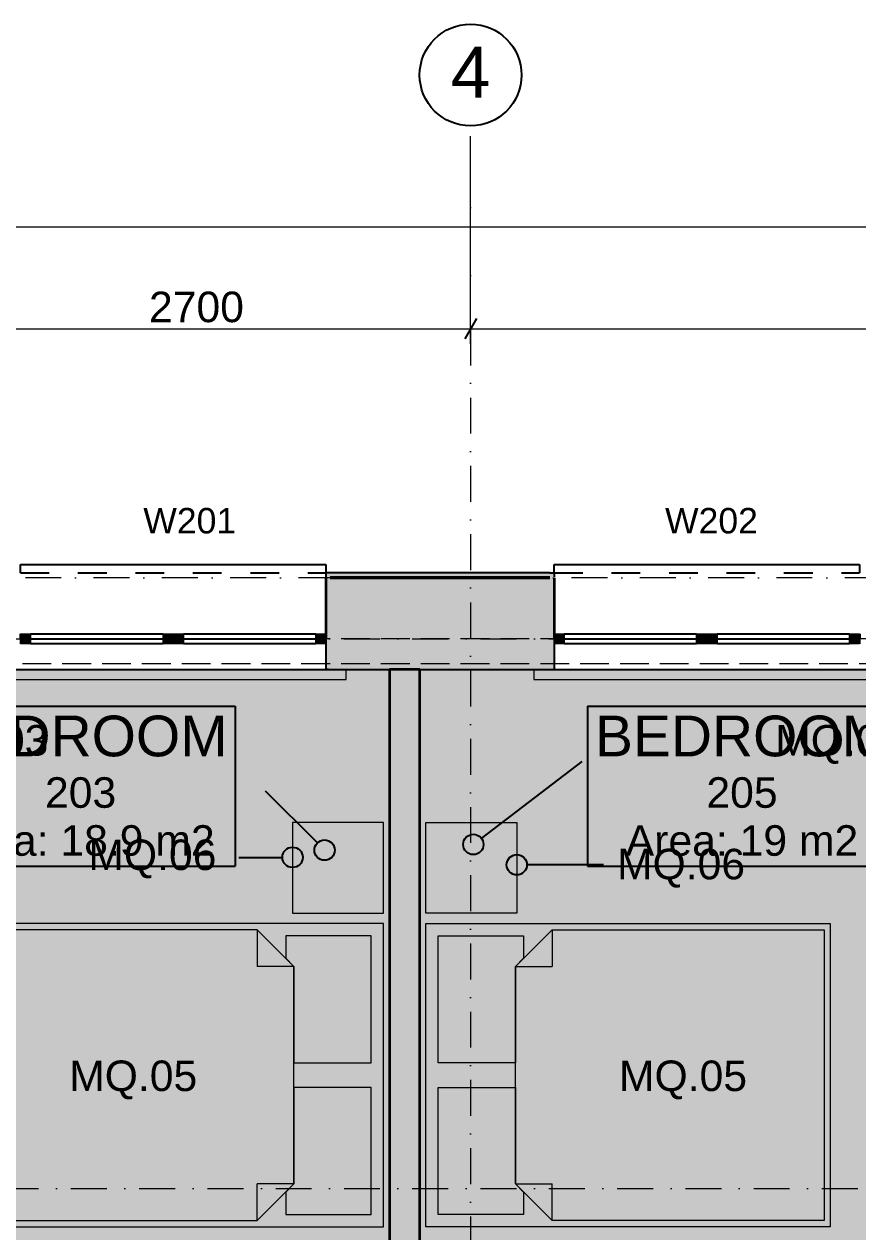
# Model space of a CAD drawing. Header units: millimetres. Extents: x -14278 to 96025, y -22378 to 34603.
# Drawn here: x 62160 to 66253, y 12336 to 18270 of the extents above; entities that cross this region are included whole.
import ezdxf
from ezdxf.enums import TextEntityAlignment as Align

# ---------------------------------------------------------------- set-up
doc = ezdxf.new("R2010")
doc.units = ezdxf.units.MM
doc.header["$MEASUREMENT"] = 0
for name, pattern in [('Dashed', [282.222223, 141.111112, -141.111112]), ('Dot & Dashed', [335.138881, 176.388884, -88.194442, 0, -70.555556]), ('Hidden Line', [195.611112, 141.111112, -54.5])]:
    doc.linetypes.add(name, pattern=pattern)
for name, color, linetype in [('A-Zz_20_10_90-T_TextFFEInternal', 7, 'Continuous'), ('A-Zz_20_10_90-T_TextWindow', 7, 'Continuous'), ('NewA-Ee_25_10-M_WallsExternal', 7, 'Continuous'), ('NewA-Ee_25_10-M_WallsInternal', 7, 'Continuous'), ('NewA-Ee_30_10-M_Roofs', 7, 'Continuous'), ('NewA-Ee_30_40-M_Floors', 7, 'Continuous'), ('NewA-Ee_40_20-M_GeneralFFAndEInternalFixed', 7, 'Continuous'), ('NewA-Ee_40_20-M_GeneralFFAndEInternalMovable', 7, 'Continuous'), ('NewA-SL-M_SpacesInternal', 7, 'Continuous'), ('NewA-Ss_30_25-M_CeilingAndSoffitSystems', 7, 'Continuous'), ('NewA-Zz_20_10_90-T_TextFFEInternal', 7, 'Continuous'), ('NewA-Zz_20_20-D_DimensionGrid', 7, 'Continuous'), ('NewA-Zz_35_40_80-M_GridStructural', 7, 'Continuous'), ('NewA-Zz_50_90_00-M_GrossInternal', 7, 'Continuous'), ('NewA-Zz_60_50_90-P_VoidOpening', 7, 'Continuous')]:
    doc.layers.add(name, color=color, linetype=linetype)
doc.styles.add('GENERATED_STYLE_1', font='')
doc.styles.get('GENERATED_STYLE_1').set_extended_font_data('Arial')
doc.dimstyles.new('GENERATED_STYLE__2', dxfattribs={"dimtxt": 150, "dimasz": 76, "dimexe": 0.18, "dimexo": 300, "dimgap": 0.09, "dimtad": 1, "dimtih": 1, "dimtoh": 1, "dimdec": 0, "dimzin": 0, "dimdsep": 46, "dimtxsty": 'GENERATED_STYLE_1', "dimblk": 'ARROWHEAD_2', "dimblk1": 'ARROWHEAD_2', "dimblk2": 'ARROWHEAD_2', "dimcen": 0.09, "dimclrd": 6, "dimclre": 6, "dimclrt": 7, "dimazin": 0, "dimtfac": 1, "dimtdec": 4, "dimtmove": 0, "dimatfit": 3, "dimfxl": 0, "dimtolj": 1, "dimtzin": 0, "dimarcsym": 0})

# ---------------------------------------------------------------- blocks, each defined once
blk = doc.blocks.new('Slab_29_2', base_point=(88251.7, 6550.5))
at = {"layer": 'NewA-Ee_30_40-M_Floors', "linetype": 'Continuous', "lineweight": 13}
blk.add_hatch(color=254, dxfattribs=at).paths.add_polyline_path([(88251.7, 6550.5), (88251.7, 12847.7), (90701.4, 12847.7), (90701.4, 15099.7), (56152, 15099.7), (56152, 6550.5)])
at = {"layer": 'NewA-Ee_30_40-M_Floors', "color": 6, "linetype": 'Continuous', "lineweight": 13, "flags": 128}
blk.add_lwpolyline([(88251.7, 6550.5), (56152, 6550.5), (56152, 15099.7), (90701.4, 15099.7), (90701.4, 12847.7), (88251.7, 12847.7)], close=True, dxfattribs=at)
blk = doc.blocks.new('BEDROOM_205_31_2', base_point=(65684.4, 14565))
at = {"layer": 'NewA-SL-M_SpacesInternal', "color": 253, "linetype": 'Continuous', "lineweight": 13}
for p, q in [((64103.2, 15099.7), (64103.2, 11096.4)), ((67933.3, 15099.7), (64103.2, 15099.7))]:
    blk.add_line(p, q, dxfattribs=at)
at = {"layer": 'NewA-SL-M_SpacesInternal', "linetype": 'Continuous'}
for p, q in [((64925.8, 14918.6), (64925.8, 14604.3)), ((64925.8, 14918.6), (66443, 14918.6)), ((64925.8, 14604.3), (64925.8, 14368.6)), ((64925.8, 14368.6), (64925.8, 14132.8)), ((64925.8, 14132.8), (66443, 14132.8))]:
    blk.add_line(p, q, dxfattribs=at)
at = {"layer": 'NewA-SL-M_SpacesInternal', "color": 5, "lineweight": 70, "style": 'GENERATED_STYLE_1'}
for tag, height, p in [('ROOM_NAME', 200, (65684.4, 14872.8)), ('ROOM_NUMBER', 150, (65684.4, 14570)), ('adj_text', 150, (65684.4, 14334.3))]:
    blk.add_attdef(tag, text='', height=height, dxfattribs=at).set_placement(p, align=Align.TOP_CENTER)
blk = doc.blocks.new('BEDROOM_203_40_2', base_point=(62437, 14565))
at = {"layer": 'NewA-SL-M_SpacesInternal', "color": 253, "linetype": 'Continuous', "lineweight": 13}
for p, q in [((63953.2, 15099.7), (60125.3, 15099.7)), ((63953.2, 11096.4), (63953.2, 15099.7))]:
    blk.add_line(p, q, dxfattribs=at)
at = {"layer": 'NewA-SL-M_SpacesInternal', "linetype": 'Continuous'}
for p, q in [((61678.3, 14918.6), (63195.6, 14918.6)), ((63195.6, 14918.6), (63195.6, 14604.3)), ((63195.6, 14604.3), (63195.6, 14368.6)), ((63195.6, 14368.6), (63195.6, 14132.8)), ((61678.3, 14132.8), (63195.6, 14132.8))]:
    blk.add_line(p, q, dxfattribs=at)
at = {"layer": 'NewA-SL-M_SpacesInternal', "color": 5, "lineweight": 70, "style": 'GENERATED_STYLE_1'}
for tag, height, p in [('ROOM_NAME', 200, (62437, 14872.8)), ('ROOM_NUMBER', 150, (62437, 14570)), ('adj_text', 150, (62437, 14334.3))]:
    blk.add_attdef(tag, text='', height=height, dxfattribs=at).set_placement(p, align=Align.TOP_CENTER)
blk = doc.blocks.new('Slab_39_2', base_point=(60125.3, 15099.7))
at = {"layer": 'NewA-Ss_30_25-M_CeilingAndSoffitSystems', "linetype": 'Continuous', "lineweight": 0}
blk.add_hatch(color=255, dxfattribs=at).paths.add_polyline_path([(60125.3, 15099.7), (60125.3, 11096.4), (60949.7, 11096.4), (60949.7, 8145.4), (62178.2, 8145.4), (62178.2, 11096.4), (63953.2, 11096.4), (63953.2, 15099.7)])
at = {"layer": 'NewA-Ss_30_25-M_CeilingAndSoffitSystems', "color": 6, "linetype": 'Continuous', "lineweight": 13, "flags": 128}
blk.add_lwpolyline([(60125.3, 15099.7), (63953.2, 15099.7), (63953.2, 11096.4), (62178.2, 11096.4), (62178.2, 8145.4), (60949.7, 8145.4), (60949.7, 11096.4), (60125.3, 11096.4)], close=True, dxfattribs=at)
blk = doc.blocks.new('Slab_40_2', base_point=(64103.2, 15099.7))
at = {"layer": 'NewA-Ss_30_25-M_CeilingAndSoffitSystems', "linetype": 'Continuous', "lineweight": 0}
blk.add_hatch(color=255, dxfattribs=at).paths.add_polyline_path([(64103.2, 15099.7), (64103.2, 11096.4), (65868.5, 11096.4), (65868.5, 8145.4), (67107.2, 8145.4), (67107.2, 11096.4), (67933.3, 11096.4), (67933.3, 15099.7)])
at = {"layer": 'NewA-Ss_30_25-M_CeilingAndSoffitSystems', "color": 6, "linetype": 'Continuous', "lineweight": 13, "flags": 128}
blk.add_lwpolyline([(64103.2, 15099.7), (67933.3, 15099.7), (67933.3, 11096.4), (67107.2, 11096.4), (67107.2, 8145.4), (65868.5, 8145.4), (65868.5, 11096.4), (64103.2, 11096.4)], close=True, dxfattribs=at)
blk = doc.blocks.new('Double Window 19_2')
at = {"layer": 'NewA-Ee_25_10-M_WallsExternal', "linetype": 'Continuous', "lineweight": 13}
for points in [[(-750, 0), (-750, -50), (-700, -50), (-700, 0)], [(0, -50), (0, 0), (-50, 0), (-50, -50)], [(0, 0), (0, -50), (50, -50), (50, 0)], [(750, -50), (750, 0), (700, 0), (700, -50)]]:
    blk.add_hatch(color=104, dxfattribs=at).paths.add_polyline_path(points)
at = {"layer": 'NewA-Ee_25_10-M_WallsExternal', "linetype": 'Continuous'}
for p, q in [((-750, 300), (-750, 340)), ((-750, 340), (750, 340)), ((750, 340), (750, 300)), ((-700, 0), (-50, 0)), ((50, 0), (700, 0)), ((-750, -24.9), (-750, -50)), ((-700, -25), (-50, -25)), ((-50, -50), (-700, -50)), ((50, -25), (700, -25)), ((700, -50), (50, -50)), ((750, -24.9), (750, -50)), ((-750, -175.2), (750, -175.2))]:
    blk.add_line(p, q, dxfattribs=at)
at = {"layer": 'NewA-Ee_25_10-M_WallsExternal', "linetype": 'Dashed'}
blk.add_line((-750, 300), (750, 300), dxfattribs=at)
at = {"layer": 'NewA-Ee_25_10-M_WallsExternal', "color": 24, "linetype": 'Continuous', "lineweight": 13}
for p, q in [((-750, 0), (-700, 0)), ((-700, 0), (-700, -50)), ((-50, -50), (-50, 0)), ((-50, 0), (0, 0)), ((0, 0), (50, 0)), ((50, 0), (50, -50)), ((700, -50), (700, 0)), ((700, 0), (750, 0)), ((-700, -50), (-750, -50)), ((0, -50), (-50, -50)), ((50, -50), (0, -50)), ((750, -50), (700, -50))]:
    blk.add_line(p, q, dxfattribs=at)
at = {"layer": 'NewA-Ee_25_10-M_WallsExternal', "color": 92, "linetype": 'Continuous', "lineweight": 35}
for p, q in [((-750, 0), (-750, -24.9)), ((750, 0), (750, -24.9))]:
    blk.add_line(p, q, dxfattribs=at)
blk = doc.blocks.new('Wall_68_2', base_point=(56001.7, 15250))
at = {"layer": 'NewA-Ee_25_10-M_WallsExternal', "linetype": 'Continuous', "lineweight": 13}
for points in [[(63661.8, 15574.9), (63641.7, 15574.9), (63641.7, 15274.9), (63661.8, 15274.9)], [(63641.7, 15274.9), (63641.7, 15250), (64761.7, 15250), (64761.7, 15274.9), (64741.6, 15274.9), (64741.6, 15550), (63661.8, 15550), (63661.8, 15274.9)], [(63661.8, 15574.9), (63661.8, 15554.8), (64741.6, 15554.8), (64741.6, 15574.9)], [(64741.6, 15574.9), (64741.6, 15274.9), (64761.7, 15274.9), (64761.7, 15574.9)], [(64761.7, 15250), (63641.7, 15250), (63641.7, 15224.9), (63654.7, 15224.9), (63654.7, 15179.6), (64748.7, 15179.6), (64748.7, 15224.9), (64761.7, 15224.9)], [(63654.7, 15099.7), (63654.7, 15224.9), (63641.7, 15224.9), (63641.7, 15099.7)], [(64748.7, 15099.7), (64761.7, 15099.7), (64761.7, 15224.9), (64748.7, 15224.9)], [(63654.7, 15116.1), (64748.7, 15116.1), (64748.7, 15179.6), (63654.7, 15179.6)], [(64748.7, 15116.1), (63654.7, 15116.1), (63654.7, 15099.7), (64748.7, 15099.7)]]:
    blk.add_hatch(color=6, dxfattribs=at).paths.add_polyline_path(points)
at = {"layer": 'NewA-Ee_25_10-M_WallsExternal', "linetype": 'Continuous'}
for p, q in [((63661.8, 15574.9), (63641.7, 15574.9)), ((63641.7, 15574.9), (63641.7, 15554.8)), ((63661.8, 15554.8), (64741.6, 15554.8)), ((64741.6, 15574.9), (64761.7, 15574.9)), ((64761.7, 15574.9), (64761.7, 15554.8)), ((63641.7, 15250), (63641.7, 15224.9)), ((64761.7, 15250), (64761.7, 15224.9)), ((63641.7, 15224.9), (63641.7, 15179.6)), ((64761.7, 15224.9), (64761.7, 15179.6)), ((63641.7, 15179.6), (63641.7, 15116.1)), ((64761.7, 15179.6), (64761.7, 15116.1)), ((63641.7, 15116.1), (63641.7, 15099.7)), ((63654.7, 15099.7), (63641.7, 15099.7)), ((64748.7, 15099.7), (64761.7, 15099.7)), ((64761.7, 15116.1), (64761.7, 15099.7))]:
    blk.add_line(p, q, dxfattribs=at)
at = {"layer": 'NewA-Ee_25_10-M_WallsExternal', "color": 92, "linetype": 'Continuous', "lineweight": 35}
for p, q in [((63641.7, 15550), (63641.7, 15274.9)), ((63661.8, 15550), (64741.6, 15550)), ((64761.7, 15550), (64761.7, 15274.9)), ((63641.7, 15274.9), (63641.7, 15250)), ((64761.7, 15274.9), (64761.7, 15250))]:
    blk.add_line(p, q, dxfattribs=at)
at = {"layer": 'NewA-Ee_25_10-M_WallsExternal', "linetype": 'Continuous', "flags": 128}
for points in [[(64741.6, 15574.9), (63661.8, 15574.9)], [(63654.7, 15099.7), (64748.7, 15099.7)]]:
    blk.add_lwpolyline(points, dxfattribs=at)
at = {"layer": 'NewA-Ee_25_10-M_WallsExternal', "linetype": 'Continuous', "zscale": 1000}
for p in [(62891.7, 15274.9), (65511.7, 15274.9)]:
    blk.add_blockref('Double Window 19_2', p, dxfattribs=at)
blk = doc.blocks.new('Wall_83_2', base_point=(63953.2, 15099.7))
at = {"layer": 'NewA-Ee_25_10-M_WallsInternal', "linetype": 'Continuous', "lineweight": 13}
blk.add_hatch(color=6, dxfattribs=at).paths.add_polyline_path([(63953.2, 11096.4), (64103.2, 11096.4), (64103.2, 15099.7), (63953.2, 15099.7)])
at = {"layer": 'NewA-Ee_25_10-M_WallsInternal', "color": 92, "linetype": 'Continuous', "lineweight": 35, "flags": 128}
for points in [[(63953.2, 15099.7), (63953.2, 11096.4)], [(64103.2, 15099.7), (63953.2, 15099.7)], [(64103.2, 11096.4), (64103.2, 15099.7)]]:
    blk.add_lwpolyline(points, dxfattribs=at)
blk = doc.blocks.new('Standard grid marker')
at = {"layer": 'NewA-Zz_35_40_80-M_GridStructural', "color": 6, "linetype": 'Dot & Dashed', "lineweight": 13}
for q in [(18130.8, 0), (0, 0)]:
    blk.add_line((1000, 0), q, dxfattribs=at)
at = {"layer": 'NewA-Zz_35_40_80-M_GridStructural', "linetype": 'Continuous'}
blk.add_circle((-250, 0), 250, dxfattribs=at)
at = {"layer": 'NewA-Zz_35_40_80-M_GridStructural', "color": 6, "linetype": 'Dot & Dashed', "lineweight": 13}
blk.add_point((1000, 0), dxfattribs=at)
blk.add_point((1000, 0), dxfattribs=at)
at = {"layer": 'NewA-Zz_35_40_80-M_GridStructural', "style": 'GENERATED_STYLE_1'}
blk.add_attdef('AC_MarkerText_1', text='', height=250, rotation=90, dxfattribs=at).set_placement((-250, 14.3), align=Align.MIDDLE_CENTER)
blk = doc.blocks.new('Standard grid marker_2')
at = {"layer": 'NewA-Zz_35_40_80-M_GridStructural', "color": 6, "linetype": 'Dot & Dashed', "lineweight": 13}
blk.add_line((1000, 0), (40175.6, 0), dxfattribs=at)
at = {"layer": 'NewA-Zz_35_40_80-M_GridStructural', "style": 'GENERATED_STYLE_1'}
blk.add_attdef('AC_MarkerText_1', text='', height=250, dxfattribs=at).set_placement((41425.6, 14.3), align=Align.MIDDLE_CENTER)
blk = doc.blocks.new('Standard grid marker_4')
at = {"layer": 'NewA-Zz_35_40_80-M_GridStructural', "color": 6, "linetype": 'Dot & Dashed', "lineweight": 13}
blk.add_line((1000, 0), (40175.6, 0), dxfattribs=at)
blk = doc.blocks.new('Venetian Blind 19')
at = {"layer": 'NewA-Ee_40_20-M_GeneralFFAndEInternalFixed', "color": 1, "linetype": 'Continuous', "lineweight": 18}
for p, q in [((1700, 50), (0, 50)), ((0, 50), (0, 0)), ((0, 0), (1700, 0)), ((1700, 0), (1700, 50))]:
    blk.add_line(p, q, dxfattribs=at)
blk = doc.blocks.new('Bed Double 19')
at = {"layer": 'NewA-Ee_40_20-M_GeneralFFAndEInternalMovable', "color": 1, "linetype": 'Continuous', "lineweight": 18}
for p, q in [((1489.1, 1985.4), (0, 1985.4)), ((0, 1985.4), (0, 0)), ((1489.1, 0), (1489.1, 1985.4)), ((684.5, 1925.4), (60, 1925.4)), ((60, 1925.4), (60, 1505.4)), ((684.5, 1545.4), (684.5, 1925.4)), ((1429.1, 1925.4), (804.5, 1925.4)), ((804.5, 1925.4), (804.5, 1545.4)), ((1429.1, 1505.4), (1429.1, 1925.4)), ((210, 1545.4), (30, 1365.4)), ((170, 1505.4), (210, 1545.4)), ((210, 1545.4), (684.5, 1545.4)), ((744.5, 1545.4), (210, 1545.4)), ((210, 1545.4), (210, 1365.4)), ((1279.1, 1545.4), (744.5, 1545.4)), ((804.5, 1545.4), (1279.1, 1545.4)), ((1279.1, 1545.4), (1319.1, 1505.4)), ((1459.1, 1365.4), (1279.1, 1545.4)), ((1279.1, 1545.4), (1279.1, 1365.4)), ((60, 1505.4), (170, 1505.4)), ((1319.1, 1505.4), (1429.1, 1505.4)), ((30, 1365.4), (30, 30)), ((30, 1365.4), (210, 1365.4)), ((1459.1, 1365.4), (1279.1, 1365.4)), ((1459.1, 30), (1459.1, 1365.4)), ((0, 0), (1489.1, 0)), ((30, 30), (744.5, 30)), ((744.5, 30), (1459.1, 30))]:
    blk.add_line(p, q, dxfattribs=at)
blk = doc.blocks.new('Rectangular Table 01 19_3')
at = {"layer": 'NewA-Ee_40_20-M_GeneralFFAndEInternalMovable', "color": 1, "linetype": 'Continuous', "lineweight": 18}
for p, q in [((446.6, 446.6), (0, 446.6)), ((0, 446.6), (0, 0)), ((446.6, 0), (446.6, 446.6)), ((0, 0), (446.6, 0))]:
    blk.add_line(p, q, dxfattribs=at)
blk = doc.blocks.new('Beam_16_2', base_point=(90851.7, 6550))
at = {"layer": 'NewA-Ee_30_10-M_Roofs', "color": 6, "linetype": 'Hidden Line', "lineweight": 13}
blk.add_line((90851.7, 15250), (56001.7, 15250), dxfattribs=at)
blk = doc.blocks.new('Line_73_2', base_point=(63342.7, 14504))
at = {"layer": 'NewA-Zz_20_10_90-T_TextFFEInternal', "linetype": 'Continuous'}
blk.add_hatch(color=256, dxfattribs=at).paths.add_polyline_path([(63684.9, 14211.8), (63681.1, 14230.9), (63670.2, 14247.1), (63654, 14258), (63634.9, 14261.8), (63615.7, 14258), (63599.5, 14247.1), (63588.7, 14230.9), (63584.9, 14211.8), (63588.7, 14192.6), (63599.5, 14176.4), (63615.7, 14165.6), (63634.9, 14161.8), (63654, 14165.6), (63670.2, 14176.4), (63681.1, 14192.6)])
blk.add_line((63342.7, 14504), (63599.5, 14247.1), dxfattribs=at)
blk.add_circle((63634.9, 14211.8), 50, dxfattribs=at)
blk = doc.blocks.new('Line_74_2', base_point=(63214.5, 14176.5))
at = {"layer": 'NewA-Zz_20_10_90-T_TextFFEInternal', "linetype": 'Continuous'}
blk.add_hatch(color=256, dxfattribs=at).paths.add_polyline_path([(63527.8, 14176.5), (63524, 14195.7), (63513.1, 14211.9), (63496.9, 14222.7), (63477.8, 14226.5), (63458.6, 14222.7), (63442.4, 14211.9), (63431.6, 14195.7), (63427.8, 14176.5), (63431.6, 14157.4), (63442.4, 14141.2), (63458.6, 14130.3), (63477.8, 14126.5), (63496.9, 14130.3), (63513.1, 14141.2), (63524, 14157.4)])
blk.add_line((63214.5, 14176.5), (63427.8, 14176.5), dxfattribs=at)
blk.add_circle((63477.8, 14176.5), 50, dxfattribs=at)
blk = doc.blocks.new('Line_121_2', base_point=(64897.5, 14647.4))
at = {"layer": 'NewA-Zz_20_10_90-T_TextFFEInternal', "linetype": 'Continuous'}
blk.add_hatch(color=256, dxfattribs=at).paths.add_polyline_path([(64415.4, 14239.8), (64411.6, 14258.9), (64400.8, 14275.2), (64384.5, 14286), (64365.4, 14289.8), (64346.3, 14286), (64330, 14275.2), (64319.2, 14258.9), (64315.4, 14239.8), (64319.2, 14220.7), (64330, 14204.5), (64346.3, 14193.6), (64365.4, 14189.8), (64384.5, 14193.6), (64400.8, 14204.5), (64411.6, 14220.7)])
blk.add_line((64897.5, 14647.4), (64405.1, 14270.2), dxfattribs=at)
blk.add_circle((64365.4, 14239.8), 50, dxfattribs=at)
blk = doc.blocks.new('Line_122_2', base_point=(65004, 14139.9))
at = {"layer": 'NewA-Zz_20_10_90-T_TextFFEInternal', "linetype": 'Continuous'}
blk.add_hatch(color=256, dxfattribs=at).paths.add_polyline_path([(64628.7, 14139.9), (64624.9, 14159.1), (64614, 14175.3), (64597.8, 14186.1), (64578.7, 14189.9), (64559.5, 14186.1), (64543.3, 14175.3), (64532.5, 14159.1), (64528.7, 14139.9), (64532.5, 14120.8), (64543.3, 14104.6), (64559.5, 14093.7), (64578.7, 14089.9), (64597.8, 14093.7), (64614, 14104.6), (64624.9, 14120.8)])
blk.add_line((65004, 14139.9), (64628.7, 14139.9), dxfattribs=at)
blk.add_circle((64578.7, 14139.9), 50, dxfattribs=at)
blk = doc.blocks.new('*D1028', base_point=(56001.7, 0))
at = {"layer": 'NewA-Zz_20_20-D_DimensionGrid', "color": 6, "linetype": 'Continuous', "lineweight": 13}
for p, q in [((55701.7, 17198.9), (55701.7, 17470.2)), ((91151.7, 17198.9), (91151.7, 17470.2)), ((55652.8, 17273.9), (55701.7, 17273.9)), ((55701.7, 17273.9), (91151.7, 17273.9)), ((91151.7, 17273.9), (91200.6, 17273.9))]:
    blk.add_line(p, q, dxfattribs=at)
at = {"layer": 'NewA-Zz_20_20-D_DimensionGrid', "linetype": 'Continuous'}
for p, q in [((55730.6, 17323.9), (55672.8, 17223.9)), ((91122.8, 17223.9), (91180.6, 17323.9))]:
    blk.add_line(p, q, dxfattribs=at)
at = {"layer": 'NewA-Zz_20_20-D_DimensionGrid', "insert": (73140.7, 17303.9), "char_height": 150, "attachment_point": 7, "style": 'GENERATED_STYLE_1'}
blk.add_mtext('\\A1;{\\fArial|b0|i0|c0|p34;35450}', dxfattribs=at)
blk = doc.blocks.new('ARROWHEAD_2')
at = {"color": 0, "linetype": 'Continuous', "lineweight": 0}
for p, q in [((0, 0), (-1, 0)), ((-0.378, -0.655), (0.378, 0.655))]:
    blk.add_line(p, q, dxfattribs=at)
blk = doc.blocks.new('*D1032', base_point=(56001.7, 0))
at = {"layer": 'NewA-Zz_20_20-D_DimensionGrid', "color": 6, "linetype": 'Continuous', "lineweight": 13}
for p, q in [((61651.7, 16698.8), (61651.7, 17720.2)), ((64351.7, 16698.8), (64351.7, 17720.2)), ((57901.7, 16773.8), (61651.7, 16773.8)), ((61651.7, 16773.8), (64351.7, 16773.8))]:
    blk.add_line(p, q, dxfattribs=at)
at = {"layer": 'NewA-Zz_20_20-D_DimensionGrid', "linetype": 'Continuous'}
for p, q in [((61680.6, 16823.8), (61622.8, 16723.8)), ((64380.6, 16823.8), (64322.8, 16723.8))]:
    blk.add_line(p, q, dxfattribs=at)
at = {"layer": 'NewA-Zz_20_20-D_DimensionGrid', "insert": (62772.9, 16803.8), "char_height": 150, "attachment_point": 7, "style": 'GENERATED_STYLE_1'}
blk.add_mtext('\\A1;{\\fArial|b0|i0|c0|p34;2700}', dxfattribs=at)
blk = doc.blocks.new('*D1033', base_point=(56001.7, 0))
at = {"layer": 'NewA-Zz_20_20-D_DimensionGrid', "color": 6, "linetype": 'Continuous', "lineweight": 13}
for p, q in [((64351.7, 16698.8), (64351.7, 17720.2)), ((72201.7, 16698.8), (72201.7, 17720.2)), ((64351.7, 16773.8), (72201.7, 16773.8))]:
    blk.add_line(p, q, dxfattribs=at)
at = {"layer": 'NewA-Zz_20_20-D_DimensionGrid', "linetype": 'Continuous'}
for p, q in [((64380.6, 16823.8), (64322.8, 16723.8)), ((72230.6, 16823.8), (72172.8, 16723.8))]:
    blk.add_line(p, q, dxfattribs=at)
at = {"layer": 'NewA-Zz_20_20-D_DimensionGrid', "insert": (68047.9, 16803.8), "char_height": 150, "attachment_point": 7, "style": 'GENERATED_STYLE_1'}
blk.add_mtext('\\A1;{\\fArial|b0|i0|c0|p34;7850}', dxfattribs=at)
blk = doc.blocks.new('Label_145_2', base_point=(62547.9, 15971.6))
at = {"layer": 'A-Zz_20_10_90-T_TextWindow', "insert": (62972.9, 15893), "char_height": 125, "attachment_point": 2, "style": 'GENERATED_STYLE_1'}
blk.add_mtext('\\fArial|b0|i0|c0|p34;W201\\fArial|b0|i0|c0|p34;\\fArial|b0|i0|c0|p34;\\fArial|b0|i0|c0|p34;\\fArial|b0|i0|c0|p34;\\fArial|b0|i0|c0|p34;\\fArial|b0|i0|c0|p34;\\fArial|b0|i0|c0|p34;\\fArial|b0|i0|c0|p34;\\fArial|b0|i0|c0|p34;\\fArial|b0|i0|c0|p34;\\fArial|b0|i0|c0|p34;\\fArial|b0|i0|c0|p34;\\fArial|b0|i0|c0|p34;\\fArial|b0|i0|c0|p34;\\fArial|b0|i0|c0|p34;\\fArial|b0|i0|c0|p34;\\fArial|b0|i0|c0|p34;\\fArial|b0|i0|c0|p34;\\fArial|b0|i0|c0|p34;\\fArial|b0|i0|c0|p34;\\fArial|b0|i0|c0|p34;\\fArial|b0|i0|c0|p34;\\fArial|b0|i0|c0|p34;\\fArial|b0|i0|c0|p34;\\fArial|b0|i0|c0|p34;\\fArial|b0|i0|c0|p34;\\fArial|b0|i0|c0|p34;\\fArial|b0|i0|c0|p34;\\fArial|b0|i0|c0|p34;}', dxfattribs=at)
blk = doc.blocks.new('Label_146_2', base_point=(65109.5, 15971.6))
at = {"layer": 'A-Zz_20_10_90-T_TextWindow', "insert": (65534.5, 15893), "char_height": 125, "attachment_point": 2, "style": 'GENERATED_STYLE_1'}
blk.add_mtext('\\fArial|b0|i0|c0|p34;W202\\fArial|b0|i0|c0|p34;\\fArial|b0|i0|c0|p34;\\fArial|b0|i0|c0|p34;\\fArial|b0|i0|c0|p34;\\fArial|b0|i0|c0|p34;\\fArial|b0|i0|c0|p34;\\fArial|b0|i0|c0|p34;\\fArial|b0|i0|c0|p34;\\fArial|b0|i0|c0|p34;\\fArial|b0|i0|c0|p34;\\fArial|b0|i0|c0|p34;\\fArial|b0|i0|c0|p34;\\fArial|b0|i0|c0|p34;\\fArial|b0|i0|c0|p34;\\fArial|b0|i0|c0|p34;\\fArial|b0|i0|c0|p34;\\fArial|b0|i0|c0|p34;\\fArial|b0|i0|c0|p34;\\fArial|b0|i0|c0|p34;\\fArial|b0|i0|c0|p34;\\fArial|b0|i0|c0|p34;\\fArial|b0|i0|c0|p34;\\fArial|b0|i0|c0|p34;\\fArial|b0|i0|c0|p34;\\fArial|b0|i0|c0|p34;\\fArial|b0|i0|c0|p34;\\fArial|b0|i0|c0|p34;\\fArial|b0|i0|c0|p34;\\fArial|b0|i0|c0|p34;}', dxfattribs=at)
blk = doc.blocks.new('Label_165_2', base_point=(61539.4, 14910.8))
at = {"layer": 'A-Zz_20_10_90-T_TextFFEInternal', "insert": (61964.4, 14826.5), "char_height": 150, "attachment_point": 2, "style": 'GENERATED_STYLE_1'}
blk.add_mtext('\\fArial|b0|i0|c0|p34;MQ.03\\fArial|b0|i0|c0|p34;\\fArial|b0|i0|c0|p34;\\fArial|b0|i0|c0|p34;\\fArial|b0|i0|c0|p34;\\fArial|b0|i0|c0|p34;\\fArial|b0|i0|c0|p34;\\fArial|b0|i0|c0|p34;\\fArial|b0|i0|c0|p34;\\fArial|b0|i0|c0|p34;\\fArial|b0|i0|c0|p34;\\fArial|b0|i0|c0|p34;\\fArial|b0|i0|c0|p34;\\fArial|b0|i0|c0|p34;\\fArial|b0|i0|c0|p34;\\fArial|b0|i0|c0|p34;\\fArial|b0|i0|c0|p34;\\fArial|b0|i0|c0|p34;\\fArial|b0|i0|c0|p34;\\fArial|b0|i0|c0|p34;\\fArial|b0|i0|c0|p34;\\fArial|b0|i0|c0|p34;\\fArial|b0|i0|c0|p34;\\fArial|b0|i0|c0|p34;\\fArial|b0|i0|c0|p34;\\fArial|b0|i0|c0|p34;\\fArial|b0|i0|c0|p34;\\fArial|b0|i0|c0|p34;\\fArial|b0|i0|c0|p34;\\fArial|b0|i0|c0|p34;}', dxfattribs=at)
blk = doc.blocks.new('Label_166_2', base_point=(62270.3, 13262.4))
at = {"layer": 'A-Zz_20_10_90-T_TextFFEInternal', "insert": (62695.3, 13178.1), "char_height": 150, "attachment_point": 2, "style": 'GENERATED_STYLE_1'}
blk.add_mtext('\\fArial|b0|i0|c0|p34;MQ.05\\fArial|b0|i0|c0|p34;\\fArial|b0|i0|c0|p34;\\fArial|b0|i0|c0|p34;\\fArial|b0|i0|c0|p34;\\fArial|b0|i0|c0|p34;\\fArial|b0|i0|c0|p34;\\fArial|b0|i0|c0|p34;\\fArial|b0|i0|c0|p34;\\fArial|b0|i0|c0|p34;\\fArial|b0|i0|c0|p34;\\fArial|b0|i0|c0|p34;\\fArial|b0|i0|c0|p34;\\fArial|b0|i0|c0|p34;\\fArial|b0|i0|c0|p34;\\fArial|b0|i0|c0|p34;\\fArial|b0|i0|c0|p34;\\fArial|b0|i0|c0|p34;\\fArial|b0|i0|c0|p34;\\fArial|b0|i0|c0|p34;\\fArial|b0|i0|c0|p34;\\fArial|b0|i0|c0|p34;\\fArial|b0|i0|c0|p34;\\fArial|b0|i0|c0|p34;\\fArial|b0|i0|c0|p34;\\fArial|b0|i0|c0|p34;\\fArial|b0|i0|c0|p34;\\fArial|b0|i0|c0|p34;\\fArial|b0|i0|c0|p34;\\fArial|b0|i0|c0|p34;}', dxfattribs=at)
blk = doc.blocks.new('Label_167_2', base_point=(62364.5, 14348.3))
at = {"layer": 'A-Zz_20_10_90-T_TextFFEInternal', "insert": (62789.5, 14264), "char_height": 150, "attachment_point": 2, "style": 'GENERATED_STYLE_1'}
blk.add_mtext('\\fArial|b0|i0|c0|p34;MQ.06\\fArial|b0|i0|c0|p34;\\fArial|b0|i0|c0|p34;\\fArial|b0|i0|c0|p34;\\fArial|b0|i0|c0|p34;\\fArial|b0|i0|c0|p34;\\fArial|b0|i0|c0|p34;\\fArial|b0|i0|c0|p34;\\fArial|b0|i0|c0|p34;\\fArial|b0|i0|c0|p34;\\fArial|b0|i0|c0|p34;\\fArial|b0|i0|c0|p34;\\fArial|b0|i0|c0|p34;\\fArial|b0|i0|c0|p34;\\fArial|b0|i0|c0|p34;\\fArial|b0|i0|c0|p34;\\fArial|b0|i0|c0|p34;\\fArial|b0|i0|c0|p34;\\fArial|b0|i0|c0|p34;\\fArial|b0|i0|c0|p34;\\fArial|b0|i0|c0|p34;\\fArial|b0|i0|c0|p34;\\fArial|b0|i0|c0|p34;\\fArial|b0|i0|c0|p34;\\fArial|b0|i0|c0|p34;\\fArial|b0|i0|c0|p34;\\fArial|b0|i0|c0|p34;\\fArial|b0|i0|c0|p34;\\fArial|b0|i0|c0|p34;\\fArial|b0|i0|c0|p34;}', dxfattribs=at)
blk = doc.blocks.new('Label_169_2', base_point=(64969.8, 13262.4))
at = {"layer": 'A-Zz_20_10_90-T_TextFFEInternal', "insert": (65394.8, 13178.1), "char_height": 150, "attachment_point": 2, "style": 'GENERATED_STYLE_1'}
blk.add_mtext('\\fArial|b0|i0|c0|p34;MQ.05\\fArial|b0|i0|c0|p34;\\fArial|b0|i0|c0|p34;\\fArial|b0|i0|c0|p34;\\fArial|b0|i0|c0|p34;\\fArial|b0|i0|c0|p34;\\fArial|b0|i0|c0|p34;\\fArial|b0|i0|c0|p34;\\fArial|b0|i0|c0|p34;\\fArial|b0|i0|c0|p34;\\fArial|b0|i0|c0|p34;\\fArial|b0|i0|c0|p34;\\fArial|b0|i0|c0|p34;\\fArial|b0|i0|c0|p34;\\fArial|b0|i0|c0|p34;\\fArial|b0|i0|c0|p34;\\fArial|b0|i0|c0|p34;\\fArial|b0|i0|c0|p34;\\fArial|b0|i0|c0|p34;\\fArial|b0|i0|c0|p34;\\fArial|b0|i0|c0|p34;\\fArial|b0|i0|c0|p34;\\fArial|b0|i0|c0|p34;\\fArial|b0|i0|c0|p34;\\fArial|b0|i0|c0|p34;\\fArial|b0|i0|c0|p34;\\fArial|b0|i0|c0|p34;\\fArial|b0|i0|c0|p34;\\fArial|b0|i0|c0|p34;\\fArial|b0|i0|c0|p34;}', dxfattribs=at)
blk = doc.blocks.new('Label_202_2', base_point=(64960.1, 14302.8))
at = {"layer": 'A-Zz_20_10_90-T_TextFFEInternal', "insert": (65385.1, 14218.5), "char_height": 150, "attachment_point": 2, "style": 'GENERATED_STYLE_1'}
blk.add_mtext('\\fArial|b0|i0|c0|p34;MQ.06\\fArial|b0|i0|c0|p34;\\fArial|b0|i0|c0|p34;\\fArial|b0|i0|c0|p34;\\fArial|b0|i0|c0|p34;\\fArial|b0|i0|c0|p34;\\fArial|b0|i0|c0|p34;\\fArial|b0|i0|c0|p34;\\fArial|b0|i0|c0|p34;\\fArial|b0|i0|c0|p34;\\fArial|b0|i0|c0|p34;\\fArial|b0|i0|c0|p34;\\fArial|b0|i0|c0|p34;\\fArial|b0|i0|c0|p34;\\fArial|b0|i0|c0|p34;\\fArial|b0|i0|c0|p34;\\fArial|b0|i0|c0|p34;\\fArial|b0|i0|c0|p34;\\fArial|b0|i0|c0|p34;\\fArial|b0|i0|c0|p34;\\fArial|b0|i0|c0|p34;\\fArial|b0|i0|c0|p34;\\fArial|b0|i0|c0|p34;\\fArial|b0|i0|c0|p34;\\fArial|b0|i0|c0|p34;\\fArial|b0|i0|c0|p34;\\fArial|b0|i0|c0|p34;\\fArial|b0|i0|c0|p34;\\fArial|b0|i0|c0|p34;\\fArial|b0|i0|c0|p34;}', dxfattribs=at)
blk = doc.blocks.new('Label_203_2', base_point=(65736.9, 14910.8))
at = {"layer": 'A-Zz_20_10_90-T_TextFFEInternal', "insert": (66161.9, 14826.5), "char_height": 150, "attachment_point": 2, "style": 'GENERATED_STYLE_1'}
blk.add_mtext('\\fArial|b0|i0|c0|p34;MQ.03\\fArial|b0|i0|c0|p34;\\fArial|b0|i0|c0|p34;\\fArial|b0|i0|c0|p34;\\fArial|b0|i0|c0|p34;\\fArial|b0|i0|c0|p34;\\fArial|b0|i0|c0|p34;\\fArial|b0|i0|c0|p34;\\fArial|b0|i0|c0|p34;\\fArial|b0|i0|c0|p34;\\fArial|b0|i0|c0|p34;\\fArial|b0|i0|c0|p34;\\fArial|b0|i0|c0|p34;\\fArial|b0|i0|c0|p34;\\fArial|b0|i0|c0|p34;\\fArial|b0|i0|c0|p34;\\fArial|b0|i0|c0|p34;\\fArial|b0|i0|c0|p34;\\fArial|b0|i0|c0|p34;\\fArial|b0|i0|c0|p34;\\fArial|b0|i0|c0|p34;\\fArial|b0|i0|c0|p34;\\fArial|b0|i0|c0|p34;\\fArial|b0|i0|c0|p34;\\fArial|b0|i0|c0|p34;\\fArial|b0|i0|c0|p34;\\fArial|b0|i0|c0|p34;\\fArial|b0|i0|c0|p34;\\fArial|b0|i0|c0|p34;\\fArial|b0|i0|c0|p34;}', dxfattribs=at)
blk = doc.blocks.new('Beam_18_2', base_point=(90851.7, 6426.7))
at = {"layer": 'NewA-Zz_60_50_90-P_VoidOpening', "color": 6, "linetype": 'Hidden Line', "lineweight": 13}
blk.add_line((90851.7, 15126.7), (56001.7, 15126.7), dxfattribs=at)

msp = doc.modelspace()

# ---------------------------------------------------------------- hatches: boundary and pattern name
at = {"layer": 'NewA-Zz_50_90_00-M_GrossInternal', "linetype": 'Continuous', "lineweight": 140}
msp.add_hatch(color=1, dxfattribs=at).paths.add_polyline_path([(56152, 15099.7), (90701.4, 15099.7), (90701.4, 6700.3), (61501.4, 6700.3), (61501.4, 2150.3), (58052, 2150.3), (58052, 6700.3), (56152, 6700.3)])

# ---------------------------------------------------------------- linework, layer by layer
at = {"layer": 'NewA-Zz_50_90_00-M_GrossInternal', "linetype": 'Continuous', "flags": 128}
msp.add_lwpolyline([(56152, 15099.7), (90701.4, 15099.7), (90701.4, 6700.3), (61501.4, 6700.3), (61501.4, 2150.3), (58052, 2150.3), (58052, 6700.3), (56152, 6700.3)], close=True, dxfattribs=at)

# ---------------------------------------------------------------- block references
at = {"layer": 'A-Zz_20_10_90-T_TextFFEInternal', "color": 6, "linetype": 'Continuous', "lineweight": 13}
for name, p in [('Label_165_2', (61539.4, 14910.8)), ('Label_203_2', (65736.9, 14910.8)), ('Label_167_2', (62364.5, 14348.3)), ('Label_202_2', (64960.1, 14302.8)), ('Label_166_2', (62270.3, 13262.4)), ('Label_169_2', (64969.8, 13262.4))]:
    msp.add_blockref(name, p, dxfattribs=at)
at = {"layer": 'A-Zz_20_10_90-T_TextWindow', "color": 6, "linetype": 'Continuous', "lineweight": 13}
for name, p in [('Label_145_2', (62547.9, 15971.6)), ('Label_146_2', (65109.5, 15971.6))]:
    msp.add_blockref(name, p, dxfattribs=at)
at = {"layer": 'NewA-Ee_25_10-M_WallsExternal', "color": 92, "lineweight": 35}
msp.add_blockref('Wall_68_2', (56001.7, 15250), dxfattribs=at)
at = {"layer": 'NewA-Ee_25_10-M_WallsInternal', "color": 92, "lineweight": 35}
msp.add_blockref('Wall_83_2', (63953.2, 15099.7), dxfattribs=at)
at = {"layer": 'NewA-Ee_30_10-M_Roofs', "color": 6, "lineweight": 13}
msp.add_blockref('Beam_16_2', (90851.7, 6550), dxfattribs=at)
at = {"layer": 'NewA-Ee_30_40-M_Floors', "color": 6, "linetype": 'Continuous', "lineweight": 13}
msp.add_blockref('Slab_29_2', (88251.7, 6550.5), dxfattribs=at)
at = {"layer": 'NewA-Ee_40_20-M_GeneralFFAndEInternalFixed', "color": 6, "linetype": 'Continuous', "lineweight": 13, "zscale": 1000}
for p in [(62041.7, 15049.7), (64661.7, 15049.7)]:
    msp.add_blockref('Venetian Blind 19', p, dxfattribs=at)
at = {"layer": 'NewA-Ee_40_20-M_GeneralFFAndEInternalMovable', "color": 6, "linetype": 'Continuous', "lineweight": 13, "zscale": 1000}
msp.add_blockref('Rectangular Table 01 19_3', (63477.8, 13901.7), dxfattribs=at)
at = {"layer": 'NewA-Ee_40_20-M_GeneralFFAndEInternalMovable', "color": 6, "linetype": 'Continuous', "lineweight": 13, "xscale": -1, "zscale": 1000}
msp.add_blockref('Rectangular Table 01 19_3', (64578.7, 13901.7), dxfattribs=at)
at = {"layer": 'NewA-Ee_40_20-M_GeneralFFAndEInternalMovable', "color": 6, "linetype": 'Continuous', "lineweight": 13, "zscale": 1000, "rotation": 270}
msp.add_blockref('Bed Double 19', (61939, 13850.9), dxfattribs=at)
at = {"layer": 'NewA-Ee_40_20-M_GeneralFFAndEInternalMovable', "color": 6, "linetype": 'Continuous', "lineweight": 13, "xscale": -1, "zscale": 1000, "rotation": 90}
msp.add_blockref('Bed Double 19', (66117.5, 13850.9), dxfattribs=at)
at = {"layer": 'NewA-SL-M_SpacesInternal', "linetype": 'Continuous'}
for name, p, values in [('BEDROOM_203_40_2', (62437, 14565), {'ROOM_NAME': 'BEDROOM', 'ROOM_NUMBER': '203', 'adj_text': 'Area: 18.9 m2'}), ('BEDROOM_205_31_2', (65684.4, 14565), {'ROOM_NAME': 'BEDROOM', 'ROOM_NUMBER': '205', 'adj_text': 'Area: 19 m2'})]:
    msp.add_blockref(name, p, dxfattribs=at).add_auto_attribs(values)
at = {"layer": 'NewA-Ss_30_25-M_CeilingAndSoffitSystems', "color": 6, "linetype": 'Continuous', "lineweight": 13}
for name, p in [('Slab_39_2', (60125.3, 15099.7)), ('Slab_40_2', (64103.2, 15099.7))]:
    msp.add_blockref(name, p, dxfattribs=at)
at = {"layer": 'NewA-Zz_20_10_90-T_TextFFEInternal', "linetype": 'Continuous'}
for name, p in [('Line_121_2', (64897.5, 14647.4)), ('Line_73_2', (63342.7, 14504)), ('Line_74_2', (63214.5, 14176.5)), ('Line_122_2', (65004, 14139.9))]:
    msp.add_blockref(name, p, dxfattribs=at)
at = {"layer": 'NewA-Zz_35_40_80-M_GridStructural', "color": 1, "linetype": 'Continuous', "lineweight": 18}
ref = msp.add_blockref('Standard grid marker', (64351.7, 17770.2), dxfattribs=dict(at, zscale=1000, rotation=270))
ref.add_attrib('AC_MarkerText_1', '4', dxfattribs={"color": 7, "height": 250, "rotation": 360, "style": 'GENERATED_STYLE_1'}).set_placement((64351.7, 18034.5), align=Align.MIDDLE_CENTER)
at = {"layer": 'NewA-Zz_35_40_80-M_GridStructural', "color": 1, "linetype": 'Continuous', "lineweight": 18, "zscale": 1000, "rotation": 180}
msp.add_blockref('Standard grid marker_4', (95525, 15550), dxfattribs=at)
at = {"layer": 'NewA-Zz_35_40_80-M_GridStructural', "color": 1, "linetype": 'Continuous', "lineweight": 18, "zscale": 1000}
for p in [(54349.4, 15250), (54349.4, 12550)]:
    msp.add_blockref('Standard grid marker_2', p, dxfattribs=at)
at = {"layer": 'NewA-Zz_60_50_90-P_VoidOpening', "color": 6, "lineweight": 13}
msp.add_blockref('Beam_18_2', (90851.7, 6426.7), dxfattribs=at)

# ---------------------------------------------------------------- dimensions: what is measured, and where the dimension line sits
at = {"layer": 'NewA-Zz_20_20-D_DimensionGrid', "color": 6, "linetype": 'Continuous', "lineweight": 13}
for base, p1, p2, picture, middle in [((64351.7, 16773.8), (61651.7, 18020.2), (64351.7, 18020.2), '*D1032', (63008.4, 16878.8)), ((72201.7, 16773.8), (64351.7, 18020.2), (72201.7, 18020.2), '*D1033', (68283.4, 16878.8)), ((91151.7, 17273.9), (55701.7, 17770.2), (91151.7, 17770.2), '*D1028', (73435, 17378.9))]:
    dim = msp.add_linear_dim(base=base, p1=p1, p2=p2, dimstyle='GENERATED_STYLE__2', dxfattribs=at)
    dim.commit()
    dim.dimension.update_dxf_attribs({"geometry": picture, "text_midpoint": middle, "dimtype": 160})

doc.saveas('drawing.dxf')
